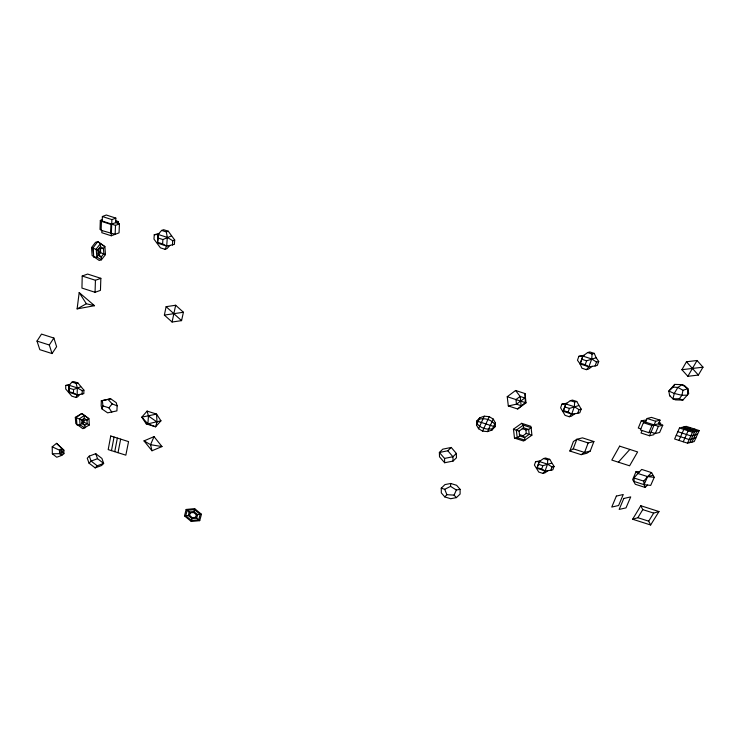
<?xml version="1.0" encoding="UTF-8"?>
<svg xmlns="http://www.w3.org/2000/svg" width="740" height="740" viewBox="0 0 740 740"><rect width="100%" height="100%" fill="white"/><g stroke="black" fill="none" stroke-linecap="round" stroke-linejoin="round"><path stroke-width="1.11" d="M69.727 384.569L65.74 385.447L65.694 388.963L71.78 396.15L75.878 397.445L77.543 396.918L79.855 394.494M68.95 392.283L69.061 385.263L72.02 382.118L73.695 381.572L77.839 382.885L83.907 390.147L83.824 393.643L77.163 394.882L68.95 392.283L69.061 385.263L65.74 385.447M75.878 397.445L77.163 394.882L73.482 393.023L73.538 389.518L80.669 386.807M77.163 394.882L77.311 387.88L76.155 383.431L72.02 382.118M82.214 276.02L81.946 288.073L95.062 292.291L100.446 290.376L100.853 278.323L87.607 274.059L82.214 276.02L95.432 280.275L100.853 278.323M82.149 394.18L82.233 390.674L77.311 387.88L69.061 385.263M95.062 292.291L95.432 280.275M102.259 219.688L100.316 220.428L100.02 229.428L101.158 229.788M101.898 230.575L101.824 232.712L111.259 235.773L119.047 232.86L119.445 223.878L115.644 222.648L115.829 218.115L106.292 215.016L102.37 216.515L102.213 221.047L101.436 221.343L101.14 230.334L115.135 234.321M101.352 400.812L101.167 405.899L102.111 409.035L107.624 412.855L116.901 410.885L117.151 405.816L116.226 402.662L110.676 398.786L101.352 400.812L110.676 398.786M110.584 233.396L110.935 224.433L118.391 221.602L118.308 223.508M111.259 235.773L111.897 219.613L115.829 218.115M525.021 393.56L525.335 402.606L517.658 408.98L508.315 405.946L507.233 396.723L515.586 390.48L525.021 393.56L526.01 402.838L517.658 408.98M549.727 459.346L545.602 458.023L543.576 458.523L539.303 461.529L536.916 468.3L545.102 470.918L550.81 470.307L552.826 469.808L554.057 466.431L549.727 459.346L547.702 459.845L547.526 464.165L545.102 470.918L542.855 473.378L538.766 472.065L534.409 465.053L535.594 461.658L540.265 460.863M115.144 234.293L115.514 225.367L119.445 223.878M441.253 488.197L444.712 489.297L450.558 486.384L450.716 483.47L444.944 484.598L441.253 488.197L441.318 492.914L444.805 496.91L450.66 498.723L456.386 497.622L460.114 494.07L460.104 489.344L456.626 485.301L450.716 483.47M576.756 401.487L572.464 400.1L570.337 400.664L565.804 403.947L563.177 411.301L571.706 414.049L577.69 413.327L579.809 412.772L581.159 409.109L576.756 401.487L574.629 402.051L574.37 406.723L571.706 414.049L569.31 416.731L565.055 415.353L560.615 407.814L561.919 404.132L566.822 403.226M594.266 353.387L589.826 351.944L587.615 352.555L582.889 356.088L580.086 363.932L588.892 366.79L595.099 365.976L597.3 365.366L598.734 361.462L596.144 357.753L594.266 353.387L592.055 353.998L591.732 358.974L588.892 366.79L586.376 369.658L581.982 368.233L580.086 363.932L577.468 360.241L578.865 356.31L583.952 355.311M158.869 233.535L154.262 234.737L153.976 239.103L160.432 247.835L165.029 249.325L166.972 248.621L169.802 245.532M157.472 243.118L158.064 234.413L161.662 230.418L163.623 229.696L168.267 231.204L174.714 240.028L174.372 244.376L166.676 246.106L157.472 243.118L158.286 238.067L158.064 234.413L154.262 234.737M160.95 420.81L147.898 423.863L141.793 417.166L156.556 414.086L156.991 421.985L155.585 426.814L147.898 423.863L148.453 416L147.103 411.089L156.556 414.086L160.95 420.81L155.585 426.814L146.224 423.854L141.793 417.166L147.103 411.089M165.029 249.325L166.676 246.106L162.597 243.904L162.902 239.566L171.236 235.986M166.676 246.106L167.323 237.42L166.306 231.925L161.662 230.418M172.42 245.088L172.762 240.75L167.323 237.42L158.064 234.413M476.486 425.047L476.912 421.051L479.751 417.804L484.256 416.195L489.214 416.666L493.275 419.09L495.338 422.818L494.866 426.814L491.998 430.033L487.512 431.605L482.61 431.133L478.577 428.738L476.486 425.047L479.751 417.804M77.108 308.904L79.189 292.568L94.535 305.685L77.108 308.904L86.358 303.77L94.535 305.685M111.472 450.642L114.053 437.035M114.746 451.668L117.355 438.08M118.011 452.704L120.657 439.125M536.916 468.3L539.303 461.529L547.526 464.165L552.04 466.931L554.057 466.431M674.658 384.402L673.215 387.103L668.831 391.035L674.27 393.458L681.947 395.299L687.506 395.142L687.821 388.694L682.077 384.624L677.849 387.427L674.27 393.458L672.947 398.86L675.49 399.887L682.835 400.118L688.709 393.56L687.821 388.694L682.955 390.276L681.947 395.299L679.292 398.74L672.947 398.86L669.607 395.586L668.831 391.035L674.658 384.402L682.077 384.624L684.639 385.66L687.747 388.74M563.177 411.301L565.804 403.947L574.37 406.723L579.041 409.664L581.159 409.109M164.363 315.101L166.112 306.684L175.667 305.241L183.409 312.252L181.568 320.633L172.078 322.02L164.363 315.101L183.409 312.252M580.086 363.932L582.889 356.088L591.732 358.974L596.533 362.064L598.734 361.462M172.078 322.02L175.667 305.241M102.111 409.035L102.897 405.909L102.425 400.812M184.501 515.9L186.147 509.462L194.648 508.621L201.447 514.263L199.726 520.673L191.281 521.478L184.501 515.9L189.57 515.41L192.28 517.649L195.665 517.325L199.726 520.673M189.57 515.41L190.236 512.838L186.147 509.462M191.281 521.478L192.28 517.649M201.447 514.263L196.35 514.753L193.63 512.505L194.648 508.621M195.665 517.325L196.35 514.753M545.102 470.918L541.652 469.068L542.855 465.691L551.568 463.166M571.706 414.049L568.126 412.088L569.449 408.425L578.615 405.603M588.892 366.79L585.201 364.728L586.607 360.824L596.144 357.753M550.81 470.307L552.04 466.931M577.69 413.327L579.041 409.664M595.099 365.976L596.533 362.064M569.856 451.021L573.389 441.521L576.812 439.283L582.473 437.858L593.905 441.539L590.224 451.067L586.792 453.269L581.159 454.656L569.856 451.021L573.25 448.81L576.812 439.283L588.217 442.955L593.905 441.539M646.492 419.941L641.293 420.764L638.287 428.035L640.84 428.867M643.402 422.697L640.387 429.949L648.888 432.706L651.052 432.16L655.307 433.538L659.645 432.465L662.763 425.213L658.489 423.826L660.052 420.163L651.468 417.388L647.102 418.489L645.576 422.151L643.402 422.697L651.949 425.463L660.672 423.28L660.21 424.371M642.098 430.477L641.043 433.02L649.526 435.758L653.855 434.695L654.465 433.27M648.888 432.706L651.949 425.463M649.526 435.758L655.668 421.264L660.052 420.163M639.304 471.861L636.095 471.5L632.645 479.613L635.309 484.284L645.132 487.429L647.537 485.052M655.307 433.538L658.397 426.296L662.763 425.213M154.031 436.628L150.553 444.694L151.987 450.771L161.986 446.572L154.031 436.628L144.013 440.892L151.987 450.771M645.132 487.429L644.087 484.672L647.602 476.597L651.598 472.61L654.243 477.337L650.691 485.403L644.087 484.672L634.254 481.518L633.893 477.966L641.682 469.419L651.598 472.61M679.477 428.007L674.621 438.996L687.525 443.168L694.203 441.558L699.226 430.569L686.193 426.351L679.477 428.007L692.483 432.216L699.226 430.569M678.922 440.393L683.816 429.413L690.54 427.757M456.386 497.622L454.073 495.125L456.358 490.01L460.104 489.344M683.224 441.78L688.154 430.81L694.879 429.163M478.577 428.738L484.256 416.195M687.525 443.168L692.483 432.216M689.745 442.631L694.731 431.67L681.716 427.452M691.974 442.095L696.978 431.115L683.954 426.897M482.61 431.133L489.214 416.666M487.512 431.605L493.275 419.09M491.998 430.033L495.338 422.818M681.91 369.704L686.461 361.777L697.052 360.5L703 367.179L698.357 375.069L687.849 376.299L681.91 369.704L703 367.179M687.849 376.299L697.052 360.5M632.626 519.24L640.785 505.725L658.979 511.553L650.645 524.984L632.626 519.24L637.852 517.713L648.684 521.173L650.645 524.984M637.852 517.713L642.773 509.62L640.785 505.725M648.684 521.173L653.67 513.098L658.979 511.553M37 341.075L41.505 334.101L53.872 338.041L56.619 346.69L52.05 353.563L39.821 349.668L37 341.075L49.293 344.997L52.05 353.563M49.293 344.997L53.872 338.041M91.51 247.576L95.525 242.313L97.773 241.647L104.886 246.614L105.459 254.615L101.426 259.805L99.197 260.443L92.139 255.55L91.51 247.576L97.837 250.074L98.235 255.226L96.82 257.058L93.776 257.224L93.037 247.845L97.773 241.647L104.886 246.614L103.452 248.474L103.831 253.644L101.223 257.011L101.426 259.805L96.82 257.058L96.209 249.093L100.242 243.839L100.455 246.679L97.837 250.074M93.517 253.755L93.101 248.529M98.124 253.441L99.132 252.127L98.883 248.723M98.18 254.495L98.772 254.847L100.668 252.396L100.39 248.64L99.4 248.048M102.897 405.909L108.909 407.814L112.193 403.911L117.151 405.816M644.087 484.672L643.754 481.13L647.602 476.597L652.643 475.422M618.363 462.186L629.842 449.43M444.805 496.91L446.904 494.69L454.073 495.125M89.3 456.108L87.246 458.236L89.05 463.203L95.173 467.884L101.593 465.506L103.674 463.397L101.907 458.421L95.747 453.685L89.3 456.108L91.103 461.094L97.236 465.784L103.674 463.397L97.532 458.698L95.747 453.685M89.05 463.203L91.103 461.094L97.532 458.698M95.173 467.884L97.236 465.784M444.657 462.75L444.527 458.43L439.375 452.482L447.802 450.78L451.215 447.45L456.358 453.444L456.45 457.801L453.046 461.075L444.657 462.75L439.523 456.83L439.375 452.482L442.761 449.171L451.215 447.45M456.358 453.444L452.936 456.746L444.527 458.43M476.912 421.051L479.122 419.192C484.672 417.813 491.194 419.515 494.699 424.196L494.866 426.814L492.637 428.654C487.105 430.014 480.612 428.321 477.106 423.668L476.912 421.051L494.866 426.814M52.207 446.849L56.508 443.343L63.871 450.188L63.908 453.657L61.753 455.387L56.74 457.246L52.346 453.796L52.207 446.849L59.505 450.188L63.908 453.657M592.268 366.328L588.559 369.057L586.376 369.658M521.663 423.317L513.366 429.256L519.091 431.069L523.596 427.812L528.656 429.459L531.135 427.683L530.876 426.305L521.663 423.317L523.3 425.139L531.135 427.683L531.921 435.185L523.615 441.031L514.494 438.08L513.468 429.246M531.81 435.194L529.174 434.334L524.66 437.553L519.637 435.925L517.195 437.673L514.494 438.08M523.032 435.758L526.316 433.409L529.174 434.334L528.656 429.459L525.927 429.866L522.255 428.673L523.596 427.812L523.3 425.139L516.335 430.171L517.195 437.673L524.956 440.189L524.66 437.553L523.032 435.758L519.378 434.574M574.943 413.651L571.409 416.185L569.31 416.731M75.323 417.332L81.807 413.512L88.939 418.738L89.355 424.964L82.889 428.71L75.794 423.548L75.323 417.332L81.788 420.089L82.038 423.539L84.739 425.278L84.933 428.016L80.077 424.899L76.96 424.908L76.386 417.314L81.807 413.512L88.939 418.738L86.959 420.117L83.824 420.126L82.741 419.423M81.788 420.089L84.258 418.368L84.055 415.584L79.624 418.692L80.077 424.899L82.038 423.539M89.355 424.964L83.972 422.198L81.974 422.864L84.739 425.278L87.2 423.567L86.959 420.117L84.258 418.368M82.501 423.225L83.972 422.198L83.824 420.126M548.192 470.585L544.862 472.888L542.855 473.378M588.115 443.019L584.582 452.454L581.159 454.656M166.306 231.925L168.267 231.204M172.762 240.75L174.714 240.028M76.155 383.431L77.839 382.885M82.233 390.674L83.907 390.147M590.224 451.067L584.582 452.454L573.25 448.81M697.543 434.25L690.827 435.888L677.849 431.688M695.868 437.914L689.171 439.542L676.231 435.351M508.315 405.946L516.474 404.17L524.845 397.981L520.146 396.446L515.586 390.48M190.236 512.838L193.63 512.505M578.865 356.31L582.889 356.088M100.39 248.64L103.452 248.474L100.455 246.679M561.919 404.132L565.804 403.947M535.594 461.658L539.303 461.529M52.346 453.796L59.561 453.657L63.871 450.188L56.508 443.343M146.224 423.854L147.898 423.863M673.215 387.103L677.849 387.427L682.955 390.276M654.243 477.337L647.602 476.597L637.713 473.424L636.095 471.5M161.986 446.572L150.553 444.694L144.013 440.892M99.132 252.127L105.459 254.615M526.205 433.381L525.927 429.866M69.421 388.213L73.538 389.518M69.366 391.719L73.482 393.023M543.576 458.523L547.702 459.845M538.748 464.378L542.855 465.691M537.554 467.763L541.652 469.068M642.773 509.62L653.67 513.098M633.893 477.966L643.754 481.13M100.316 220.428L115.514 225.367M101.436 221.343L110.935 224.433M157.981 242.415L162.597 243.904M647.102 418.489L655.668 421.264M658.961 422.725L660.672 423.28M641.293 420.764L658.397 426.296M570.337 400.664L574.629 402.051M565.166 407.046L569.449 408.425M563.862 410.709L568.126 412.088M507.233 396.723L526.01 402.838M587.615 352.555L592.055 353.998M582.195 359.381L586.607 360.824M580.798 363.294L585.201 364.728M115.718 220.733L118.391 221.602M102.37 216.515L111.897 219.613M158.286 238.067L162.902 239.566M679.292 398.74L682.835 400.118M98.235 255.226L101.223 257.011L98.772 254.847M450.558 486.384L456.358 490.01M670.218 396.187L669.607 395.586M148.453 416L156.991 421.985M166.112 306.684L181.568 320.633M108.188 399.563L112.193 403.911M686.461 361.777L698.357 375.069M447.802 450.78L452.936 456.746L453.046 461.075M108.909 407.814L111.823 412.115M79.189 292.568L86.358 303.77M444.712 489.297L446.904 494.69M519.091 431.069L519.637 435.925M82.714 419.441L82.908 422.216M110.741 435.99L108.197 449.606L125.837 455.165L128.556 441.614L110.741 435.99M187.174 510.304L185.768 515.78L191.531 520.525L198.709 519.841L200.17 514.383L194.398 509.592L187.174 510.304M189.218 511.997L188.302 515.54L192.03 518.611L196.683 518.166L197.626 514.633L193.889 511.534L189.218 511.997M616.355 496.087L611.758 507.066L618.594 505.513L623.256 494.505L616.355 496.087M623.802 498.473L619.158 509.425L626.003 507.88L630.721 496.891L623.802 498.473M619.639 446.146L611.804 460.077L629.601 465.802L637.621 451.937L619.639 446.146M61.67 448.449L59.505 450.188L59.561 453.657L61.753 455.387L61.67 448.449M520.146 396.446L515.956 399.554L516.474 404.17L521.154 405.687L520.146 396.446"/></g></svg>
